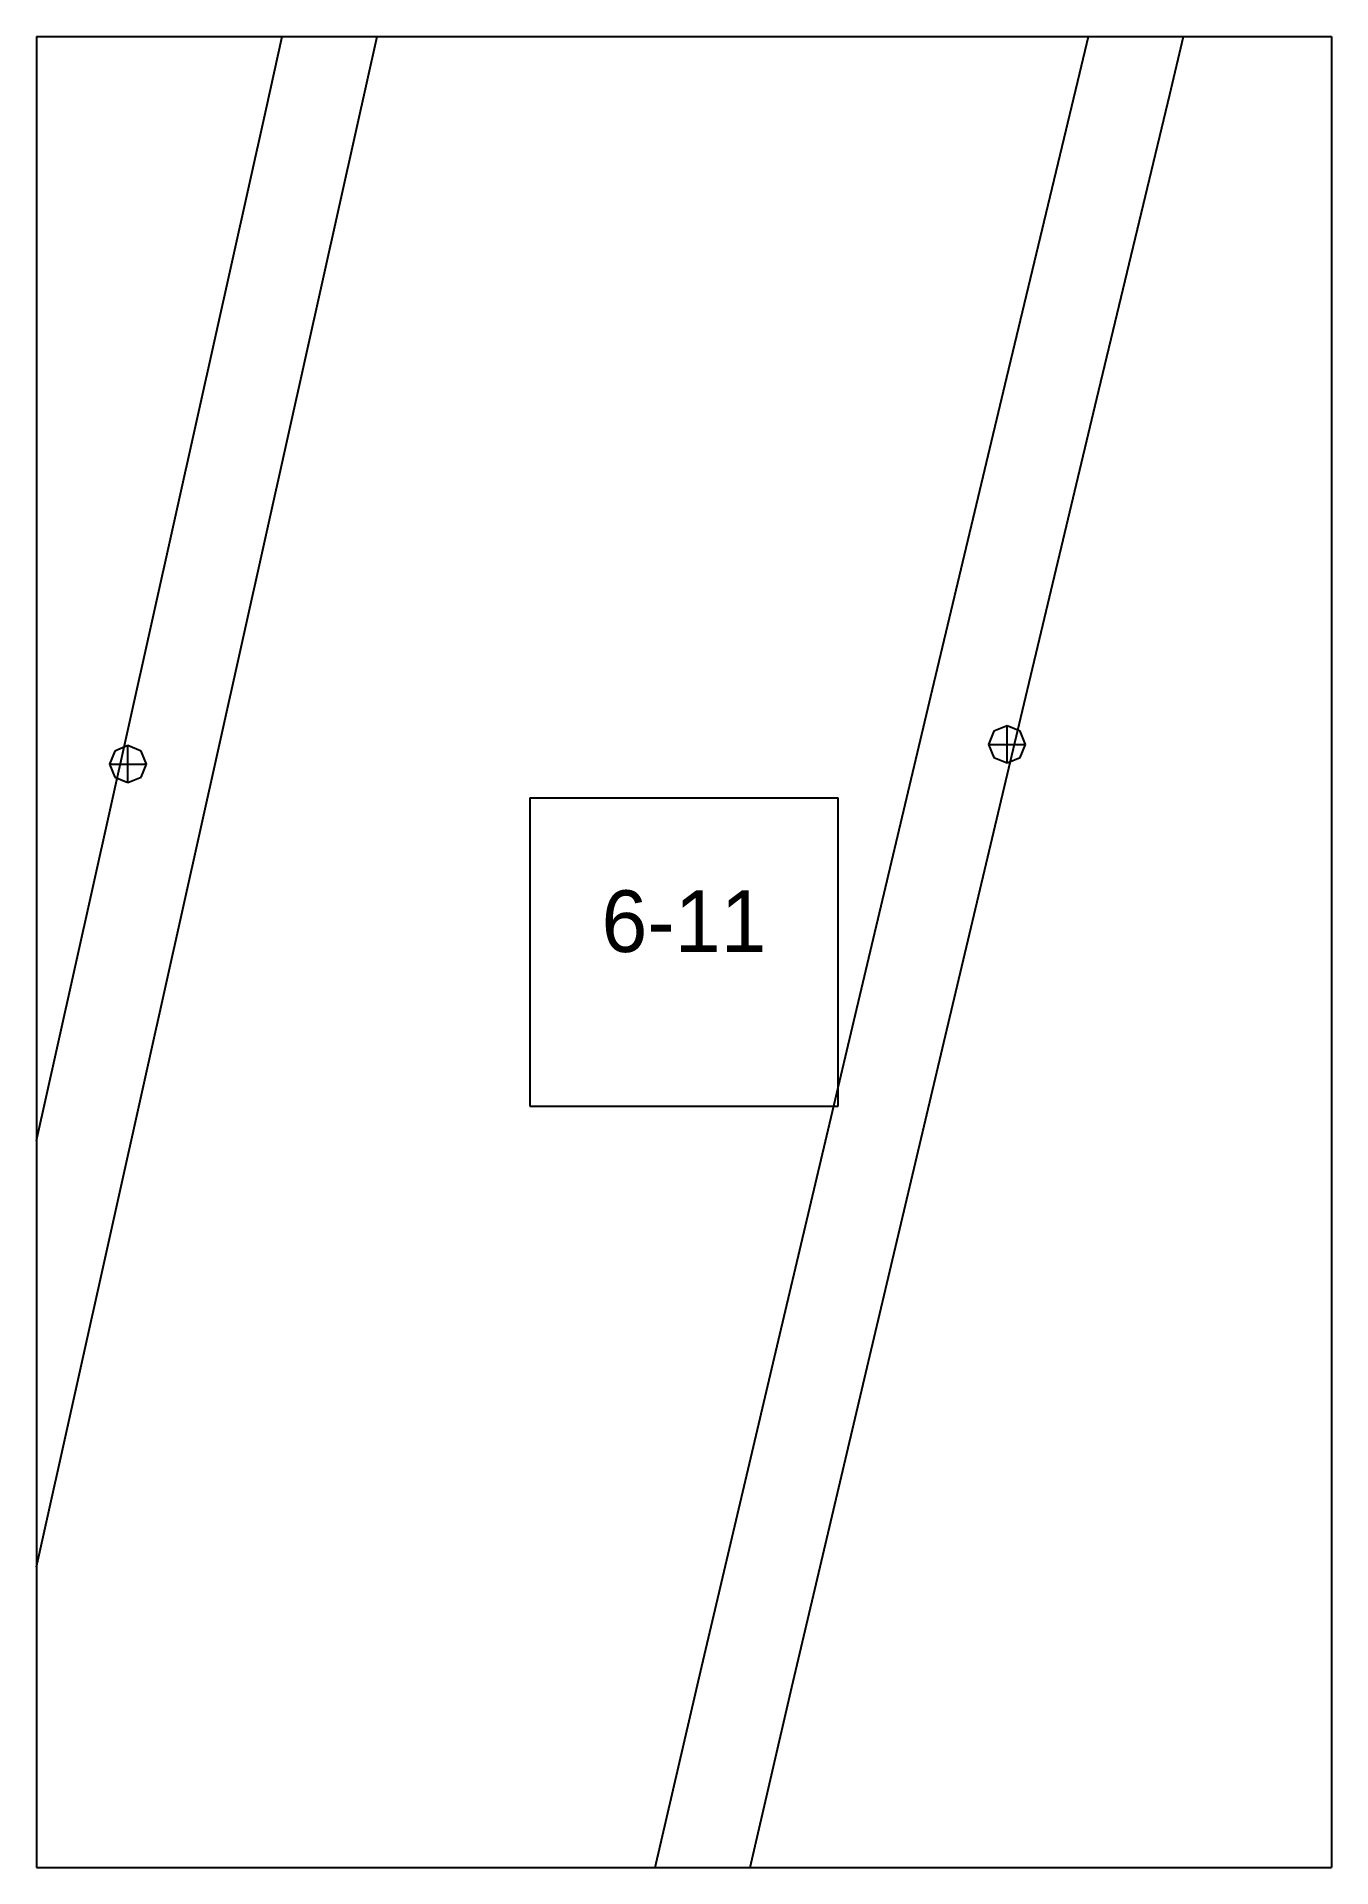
# Paper-space layout 'Plan 6-11' of a CAD drawing. Header units: metres, sheet in millimetres. Extents: x 0 to 210, y 0 to 297.
# The model-space entities are those that its viewports show. They can reach past a viewport. Long polylines and large blocks are cut down to what shows.
import ezdxf
from ezdxf.enums import TextEntityAlignment as Align

# ---------------------------------------------------------------- set-up
doc = ezdxf.new("R2010")
doc.units = ezdxf.units.M
for name, color, linetype in [('default', 7, 'Continuous'), ('TEXTLAYER', 7, 'Continuous'), ('VIEWPORTS', 7, 'Continuous')]:
    doc.layers.add(name, color=color, linetype=linetype)

msp = doc.modelspace()

# ---------------------------------------------------------------- linework, layer by layer
at = {"color": 9}
for p, q in [((2100, -1188), (2100, -1485)), ((2100, -1188), (2100, -1485)), ((2310, -1188), (2310, -1485)), ((2310, -1188), (2310, -1485)), ((1890, -1485), (2100, -1485)), ((1890, -1485), (2100, -1485)), ((2100, -1485), (2310, -1485)), ((2100, -1485), (2100, -1782)), ((2100, -1485), (2310, -1485)), ((2100, -1485), (2100, -1782)), ((2310, -1485), (2520, -1485)), ((2310, -1485), (2310, -1782)), ((2310, -1485), (2520, -1485)), ((2310, -1485), (2310, -1782)), ((2180, -1608.5), (2230, -1608.5)), ((2180, -1608.5), (2180, -1658.5)), ((2230, -1658.5), (2230, -1608.5)), ((2180, -1658.5), (2230, -1658.5)), ((1890, -1782), (2100, -1782)), ((1890, -1782), (2100, -1782)), ((2100, -1782), (2310, -1782)), ((2100, -1782), (2100, -2079)), ((2100, -1782), (2310, -1782)), ((2100, -1782), (2100, -2079)), ((2310, -1782), (2520, -1782)), ((2310, -1782), (2310, -2079)), ((2310, -1782), (2520, -1782)), ((2310, -1782), (2310, -2079))]:
    msp.add_line(p, q, dxfattribs=at)
at = {"layer": 'default', "color": 7, "linetype": 'Continuous'}
for p, q in [((2269.2, -1490.88), (2280.74, -1442.86)), ((2283.78, -1494.37), (2295.32, -1446.37)), ((2137.22, -1496.77), (2147.95, -1448.59)), ((2151.86, -1500.03), (2162.59, -1451.85)), ((2257.38, -1540.25), (2269.2, -1490.88)), ((2126.2, -1546.29), (2137.22, -1496.77)), ((2271.98, -1543.72), (2283.78, -1494.37)), ((2140.84, -1549.54), (2151.86, -1500.03)), ((2245.33, -1590.87), (2257.38, -1540.25)), ((2259.92, -1594.34), (2271.98, -1543.72)), ((2114.91, -1597.06), (2126.2, -1546.29)), ((2129.55, -1600.32), (2140.84, -1549.54)), ((2233.04, -1642.68), (2245.33, -1590.87)), ((2247.64, -1646.13), (2259.92, -1594.34)), ((2103.35, -1649.02), (2114.91, -1597.06)), ((2255.27, -1597.7), (2254.39, -1599.82)), ((2257.39, -1596.82), (2255.27, -1597.7)), ((2259.51, -1597.7), (2257.39, -1596.82)), ((2257.39, -1602.82), (2257.39, -1596.82)), ((2260.39, -1599.82), (2259.51, -1597.7)), ((2114.81, -1600.02), (2112.69, -1600.9)), ((2116.93, -1600.9), (2114.81, -1600.02)), ((2114.81, -1606.02), (2114.81, -1600.02)), ((2118, -1652.27), (2129.55, -1600.32)), ((2254.39, -1599.82), (2255.27, -1601.94)), ((2254.39, -1599.82), (2260.39, -1599.82)), ((2259.51, -1601.94), (2260.39, -1599.82)), ((2112.69, -1600.9), (2111.81, -1603.02)), ((2111.81, -1603.02), (2117.81, -1603.02)), ((2111.81, -1603.02), (2112.69, -1605.14)), ((2117.81, -1603.02), (2116.93, -1600.9)), ((2116.93, -1605.14), (2117.81, -1603.02)), ((2255.27, -1601.94), (2257.39, -1602.82)), ((2257.39, -1602.82), (2259.51, -1601.94)), ((2112.69, -1605.14), (2114.81, -1606.02)), ((2114.81, -1606.02), (2116.93, -1605.14)), ((2220.55, -1695.55), (2233.04, -1642.68)), ((2235.15, -1698.99), (2247.64, -1646.13)), ((2091.57, -1702.03), (2103.35, -1649.02)), ((2106.21, -1705.28), (2118, -1652.27)), ((2207.87, -1749.37), (2220.55, -1695.55)), ((2222.48, -1752.79), (2235.15, -1698.99)), ((2094.23, -1759.23), (2106.21, -1705.28)), ((2195.19, -1804.07), (2207.87, -1749.37)), ((2209.8, -1807.49), (2222.48, -1752.79))]:
    msp.add_line(p, q, dxfattribs=at)

# ---------------------------------------------------------------- texts
at = {"layer": 'TEXTLAYER', "color": 1}
msp.add_text('6-11', height=10, dxfattribs=at).set_placement((2205, -1633.5), align=Align.CENTER)

psp = doc.layouts.new('Plan 6-11')

# ---------------------------------------------------------------- viewports
at = {"layer": 'VIEWPORTS'}
psp.add_viewport(center=(105, 148.5), size=(210, 297), view_center_point=(2205, -1633.5), view_height=297, dxfattribs=at)

doc.saveas('drawing.dxf')
